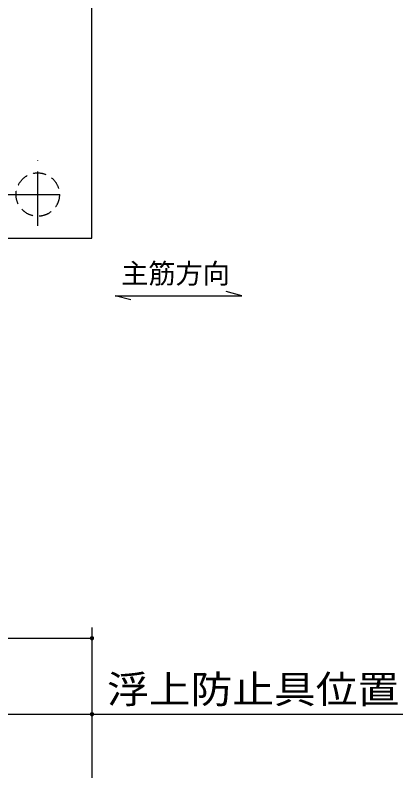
# Model space of a CAD drawing. Units: millimetres, scale not verified. Extents: x -14850 to 14850, y -10500 to 10500.
# Drawn here: x -6537 to -4750, y 2321 to 5833 of the extents above; entities that cross this region are included whole.
import ezdxf
from ezdxf.enums import TextEntityAlignment as Align

# ---------------------------------------------------------------- set-up
doc = ezdxf.new("R2010")
doc.units = ezdxf.units.MM
doc.header["$LTSCALE"] = 50
doc.linetypes.add('CHAIN1', pattern=[8, 5, -1, 1, -1])
doc.linetypes.add('DASHED1', pattern=[1.8, 1.2, -0.6])
for name, color, linetype, lineweight in [('0-0_機器', 5, 'Continuous', 25), ('0-2_躯体', 5, 'Continuous', 25), ('0-5_製作', 5, 'Continuous', 25)]:
    doc.layers.add(name, color=color, linetype=linetype, lineweight=lineweight)
doc.styles.add('ＭＳ ゴシック', font='')
doc.styles.get('ＭＳ ゴシック').set_extended_font_data('MS Gothic')

msp = doc.modelspace()

# ---------------------------------------------------------------- linework, layer by layer
at = {"layer": '0-0_機器', "color": 2}
for p, q in [((-6183.59, 4807.11), (-6183.59, 7807.11)), ((-9983.59, 4807.11), (-6183.59, 4807.11))]:
    msp.add_line(p, q, dxfattribs=at)
at = {"layer": '0-0_機器', "color": 2, "linetype": 'CHAIN1'}
for p, q in [((-6433.59, 4863.15), (-6433.59, 5163.95)), ((-6581.63, 5007.11), (-6285.34, 5007.11))]:
    msp.add_line(p, q, dxfattribs=at)
at = {"layer": '0-0_機器', "color": 2, "linetype": 'DASHED1'}
msp.add_circle((-6433.59, 5007.11), 100, dxfattribs=at)
at = {"layer": '0-2_躯体', "color": 3}
msp.add_lwpolyline([(-6003.87, 4521.67), (-6076.31, 4541.08), (-5492.79, 4541.08), (-5565.24, 4560.5)], dxfattribs=at)
at = {"layer": '0-5_製作', "color": 2}
for p, q in [((-6183.59, 3013.79), (-6183.59, 2321.19)), ((-9983.59, 2963.79), (-6183.59, 2963.79)), ((-7483.59, 2613.79), (-6183.59, 2613.79)), ((-6183.59, 2613.79), (-4750.35, 2613.79))]:
    msp.add_line(p, q, dxfattribs=at)
at = {"layer": '0-5_製作'}
for points in [[(-6189.46, 2971.88), (-6193.59, 2963.79), (-6193.57, 2964.42)], [(-6189.46, 2971.88), (-6183.59, 2963.79), (-6193.59, 2963.79)], [(-6183.59, 2963.79), (-6193.51, 2962.53), (-6193.59, 2963.79)], [(-6189.46, 2971.88), (-6193.57, 2964.42), (-6190.43, 2971.08)], [(-6190.43, 2971.08), (-6193.57, 2964.42), (-6193.41, 2965.66)], [(-6183.59, 2963.79), (-6193.27, 2961.3), (-6193.51, 2962.53)], [(-6190.43, 2971.08), (-6193.41, 2965.66), (-6191.29, 2970.16)], [(-6191.29, 2970.16), (-6193.41, 2965.66), (-6193.1, 2966.88)], [(-6183.59, 2963.79), (-6192.88, 2960.11), (-6193.27, 2961.3)], [(-6191.29, 2970.16), (-6193.1, 2966.88), (-6192.03, 2969.15)], [(-6192.03, 2969.15), (-6193.1, 2966.88), (-6192.63, 2968.05)], [(-6183.59, 2963.79), (-6192.35, 2958.97), (-6192.88, 2960.11)], [(-6183.59, 2963.79), (-6191.68, 2957.91), (-6192.35, 2958.97)], [(-6183.59, 2963.79), (-6190.87, 2956.94), (-6191.68, 2957.91)], [(-6183.59, 2963.79), (-6189.96, 2956.08), (-6190.87, 2956.94)], [(-6183.59, 2963.79), (-6188.94, 2955.34), (-6189.96, 2956.08)], [(-6188.4, 2972.55), (-6183.59, 2963.79), (-6189.46, 2971.88)], [(-6183.59, 2963.79), (-6187.84, 2954.74), (-6188.94, 2955.34)], [(-6187.27, 2973.09), (-6183.59, 2963.79), (-6188.4, 2972.55)], [(-6183.59, 2953.79), (-6187.84, 2954.74), (-6183.59, 2963.79)], [(-6183.59, 2953.79), (-6186.68, 2954.28), (-6187.84, 2954.74)], [(-6186.07, 2973.47), (-6183.59, 2963.79), (-6187.27, 2973.09)], [(-6183.59, 2953.79), (-6185.46, 2953.96), (-6186.68, 2954.28)], [(-6184.84, 2973.71), (-6183.59, 2963.79), (-6186.07, 2973.47)], [(-6183.59, 2953.79), (-6184.21, 2953.81), (-6185.46, 2953.96)], [(-6183.59, 2973.79), (-6183.59, 2963.79), (-6184.84, 2973.71)], [(-6182.96, 2973.77), (-6183.59, 2963.79), (-6183.59, 2973.79)], [(-6181.71, 2973.61), (-6183.59, 2963.79), (-6182.96, 2973.77)], [(-6180.5, 2973.3), (-6183.59, 2963.79), (-6181.71, 2973.61)], [(-6179.33, 2972.84), (-6183.59, 2963.79), (-6180.5, 2973.3)], [(-6178.23, 2972.23), (-6183.59, 2963.79), (-6179.33, 2972.84)], [(-6178.23, 2972.23), (-6173.59, 2963.79), (-6183.59, 2963.79)], [(-6173.59, 2963.79), (-6183.59, 2953.79), (-6183.59, 2963.79)], [(-6173.59, 2963.79), (-6182.33, 2953.87), (-6183.59, 2953.79)], [(-6173.59, 2963.79), (-6181.1, 2954.1), (-6182.33, 2953.87)], [(-6173.59, 2963.79), (-6179.9, 2954.49), (-6181.1, 2954.1)], [(-6173.59, 2963.79), (-6178.77, 2955.02), (-6179.9, 2954.49)], [(-6173.59, 2963.79), (-6177.71, 2955.7), (-6178.77, 2955.02)], [(-6177.21, 2971.49), (-6173.59, 2963.79), (-6178.23, 2972.23)], [(-6173.59, 2963.79), (-6176.74, 2956.5), (-6177.71, 2955.7)], [(-6176.3, 2970.63), (-6173.59, 2963.79), (-6177.21, 2971.49)], [(-6173.6, 2963.16), (-6176.74, 2956.5), (-6173.59, 2963.79)], [(-6173.76, 2961.91), (-6176.74, 2956.5), (-6173.6, 2963.16)], [(-6173.76, 2961.91), (-6175.88, 2957.41), (-6176.74, 2956.5)], [(-6175.5, 2969.67), (-6173.59, 2963.79), (-6176.3, 2970.63)], [(-6174.07, 2960.7), (-6175.88, 2957.41), (-6173.76, 2961.91)], [(-6174.07, 2960.7), (-6175.14, 2958.43), (-6175.88, 2957.41)], [(-6174.82, 2968.61), (-6173.59, 2963.79), (-6175.5, 2969.67)], [(-6174.54, 2959.53), (-6175.14, 2958.43), (-6174.07, 2960.7)], [(-6174.29, 2967.47), (-6173.59, 2963.79), (-6174.82, 2968.61)], [(-6173.9, 2966.27), (-6173.59, 2963.79), (-6174.29, 2967.47)], [(-6173.66, 2965.04), (-6173.59, 2963.79), (-6173.9, 2966.27)], [(-6190.43, 2621.08), (-6193.59, 2613.79), (-6193.57, 2614.42)], [(-6190.43, 2621.08), (-6183.59, 2613.79), (-6193.59, 2613.79)], [(-6183.59, 2613.79), (-6193.51, 2612.53), (-6193.59, 2613.79)], [(-6190.43, 2621.08), (-6193.57, 2614.42), (-6191.29, 2620.16)], [(-6191.29, 2620.16), (-6193.57, 2614.42), (-6193.41, 2615.66)], [(-6183.59, 2613.79), (-6193.27, 2611.3), (-6193.51, 2612.53)], [(-6191.29, 2620.16), (-6193.41, 2615.66), (-6192.03, 2619.15)], [(-6192.03, 2619.15), (-6193.41, 2615.66), (-6193.1, 2616.88)], [(-6183.59, 2613.79), (-6192.88, 2610.11), (-6193.27, 2611.3)], [(-6192.03, 2619.15), (-6193.1, 2616.88), (-6192.63, 2618.05)], [(-6183.59, 2613.79), (-6192.35, 2608.97), (-6192.88, 2610.11)], [(-6183.59, 2613.79), (-6191.68, 2607.91), (-6192.35, 2608.97)], [(-6183.59, 2613.79), (-6190.87, 2606.94), (-6191.68, 2607.91)], [(-6183.59, 2613.79), (-6189.96, 2606.08), (-6190.87, 2606.94)], [(-6189.46, 2621.88), (-6183.59, 2613.79), (-6190.43, 2621.08)], [(-6183.59, 2613.79), (-6188.94, 2605.34), (-6189.96, 2606.08)], [(-6188.4, 2622.55), (-6183.59, 2613.79), (-6189.46, 2621.88)], [(-6183.59, 2613.79), (-6187.84, 2604.74), (-6188.94, 2605.34)], [(-6187.27, 2623.09), (-6183.59, 2613.79), (-6188.4, 2622.55)], [(-6183.59, 2613.79), (-6186.68, 2604.28), (-6187.84, 2604.74)], [(-6186.07, 2623.47), (-6183.59, 2613.79), (-6187.27, 2623.09)], [(-6183.59, 2603.79), (-6186.68, 2604.28), (-6183.59, 2613.79)], [(-6183.59, 2603.79), (-6185.46, 2603.96), (-6186.68, 2604.28)], [(-6184.84, 2623.71), (-6183.59, 2613.79), (-6186.07, 2623.47)], [(-6183.59, 2603.79), (-6184.21, 2603.81), (-6185.46, 2603.96)], [(-6183.59, 2623.79), (-6183.59, 2613.79), (-6184.84, 2623.71)], [(-6182.96, 2623.77), (-6183.59, 2613.79), (-6183.59, 2623.79)], [(-6181.71, 2623.61), (-6183.59, 2613.79), (-6182.96, 2623.77)], [(-6180.5, 2623.3), (-6183.59, 2613.79), (-6181.71, 2623.61)], [(-6179.33, 2622.84), (-6183.59, 2613.79), (-6180.5, 2623.3)], [(-6179.33, 2622.84), (-6173.59, 2613.79), (-6183.59, 2613.79)], [(-6173.59, 2613.79), (-6183.59, 2603.79), (-6183.59, 2613.79)], [(-6173.59, 2613.79), (-6182.33, 2603.87), (-6183.59, 2603.79)], [(-6173.59, 2613.79), (-6181.1, 2604.1), (-6182.33, 2603.87)], [(-6173.59, 2613.79), (-6179.9, 2604.49), (-6181.1, 2604.1)], [(-6173.59, 2613.79), (-6178.77, 2605.02), (-6179.9, 2604.49)], [(-6178.23, 2622.23), (-6173.59, 2613.79), (-6179.33, 2622.84)], [(-6173.59, 2613.79), (-6177.71, 2605.7), (-6178.77, 2605.02)], [(-6177.21, 2621.49), (-6173.59, 2613.79), (-6178.23, 2622.23)], [(-6173.59, 2613.79), (-6176.74, 2606.5), (-6177.71, 2605.7)], [(-6176.3, 2620.63), (-6173.59, 2613.79), (-6177.21, 2621.49)], [(-6173.59, 2613.79), (-6175.88, 2607.41), (-6176.74, 2606.5)], [(-6175.5, 2619.67), (-6173.59, 2613.79), (-6176.3, 2620.63)], [(-6173.6, 2613.16), (-6175.88, 2607.41), (-6173.59, 2613.79)], [(-6173.76, 2611.91), (-6175.88, 2607.41), (-6173.6, 2613.16)], [(-6173.76, 2611.91), (-6175.14, 2608.43), (-6175.88, 2607.41)], [(-6174.82, 2618.61), (-6173.59, 2613.79), (-6175.5, 2619.67)], [(-6174.07, 2610.7), (-6175.14, 2608.43), (-6173.76, 2611.91)], [(-6174.07, 2610.7), (-6174.54, 2609.53), (-6175.14, 2608.43)], [(-6174.29, 2617.47), (-6173.59, 2613.79), (-6174.82, 2618.61)], [(-6173.9, 2616.27), (-6173.59, 2613.79), (-6174.29, 2617.47)], [(-6173.66, 2615.04), (-6173.59, 2613.79), (-6173.9, 2616.27)]]:
    msp.add_solid(points, dxfattribs=at)

# ---------------------------------------------------------------- texts
at = {"layer": '0-2_躯体', "color": 4, "style": 'ＭＳ ゴシック'}
msp.add_text('主筋方向', height=91.79, dxfattribs=at).set_placement((-6048.52, 4570.25), align=Align.BOTTOM_LEFT)
at = {"layer": '0-5_製作', "color": 4, "style": 'ＭＳ ゴシック', "width": 1.1}
msp.add_text('浮上防止具位置', height=128.3, dxfattribs=at).set_placement((-6114.24, 2626.02), align=Align.BOTTOM_LEFT)

doc.saveas('drawing.dxf')
